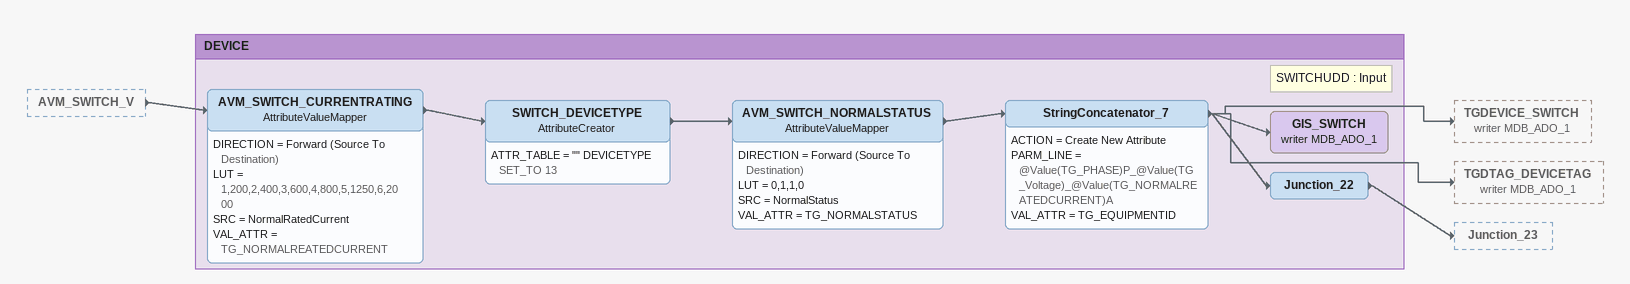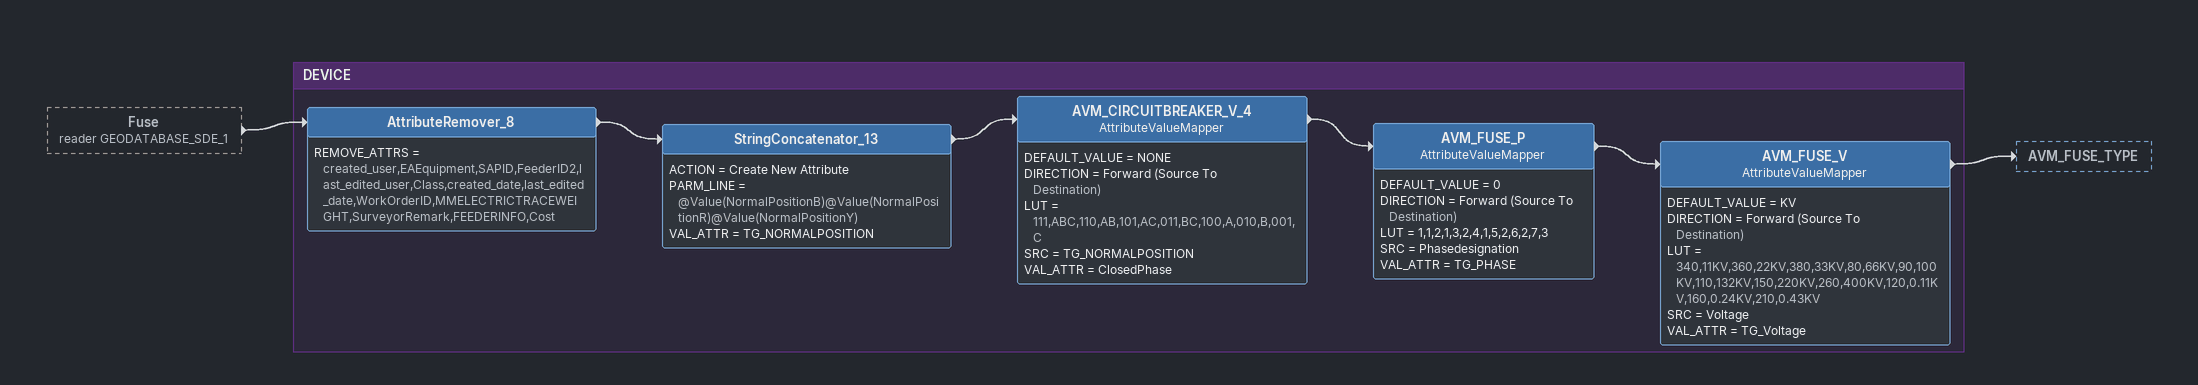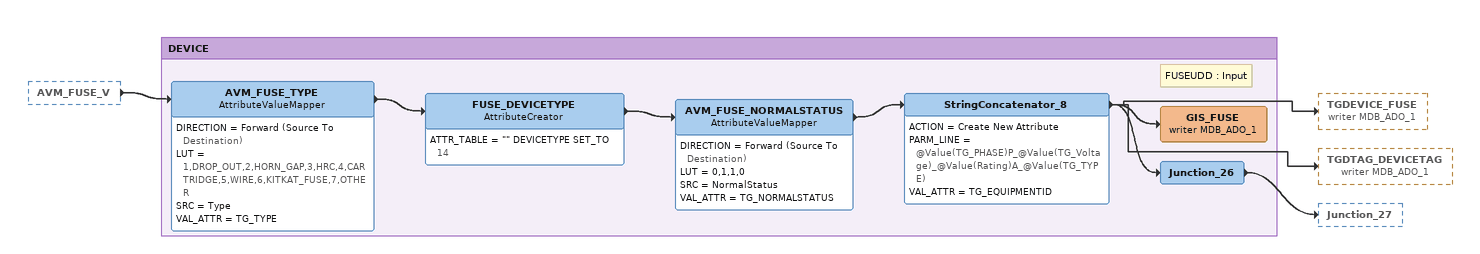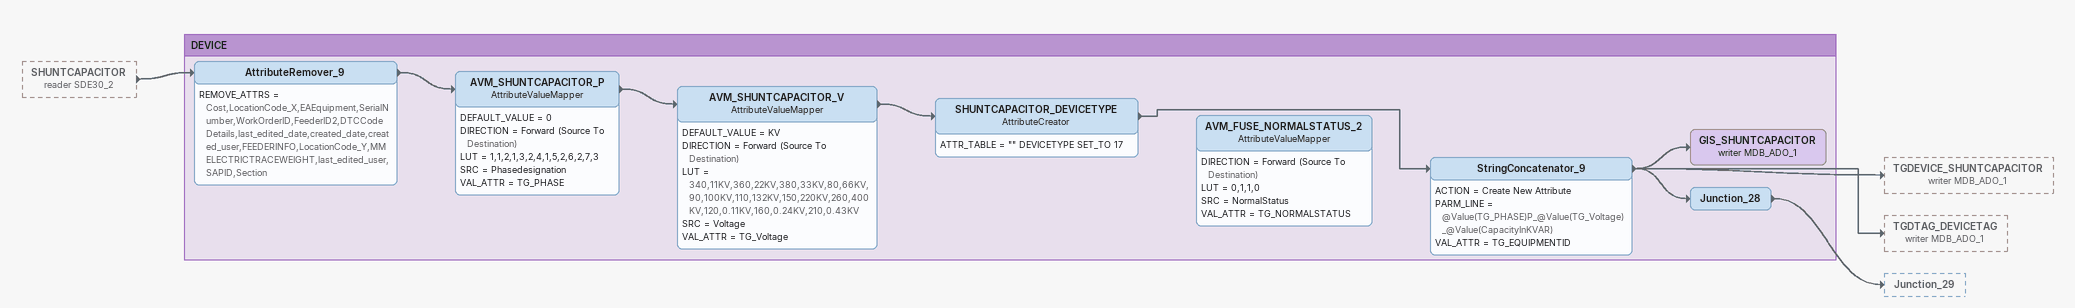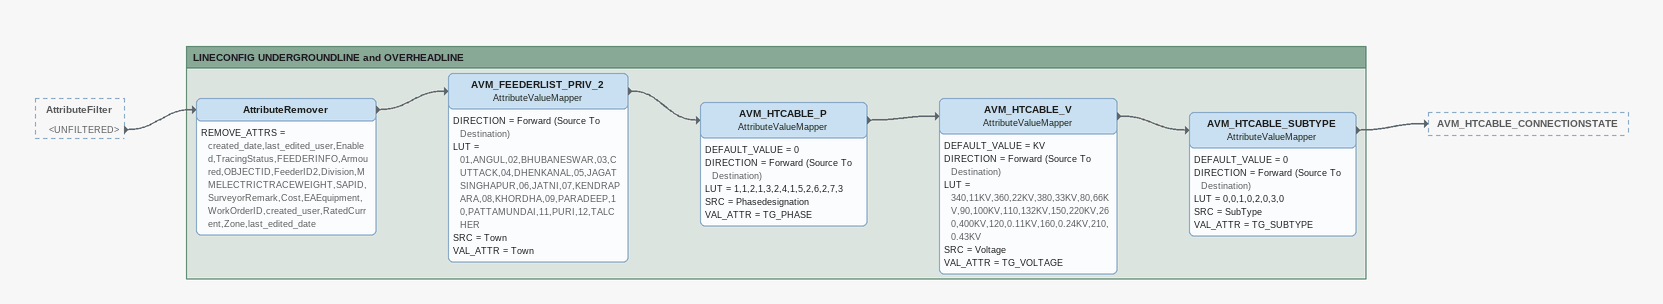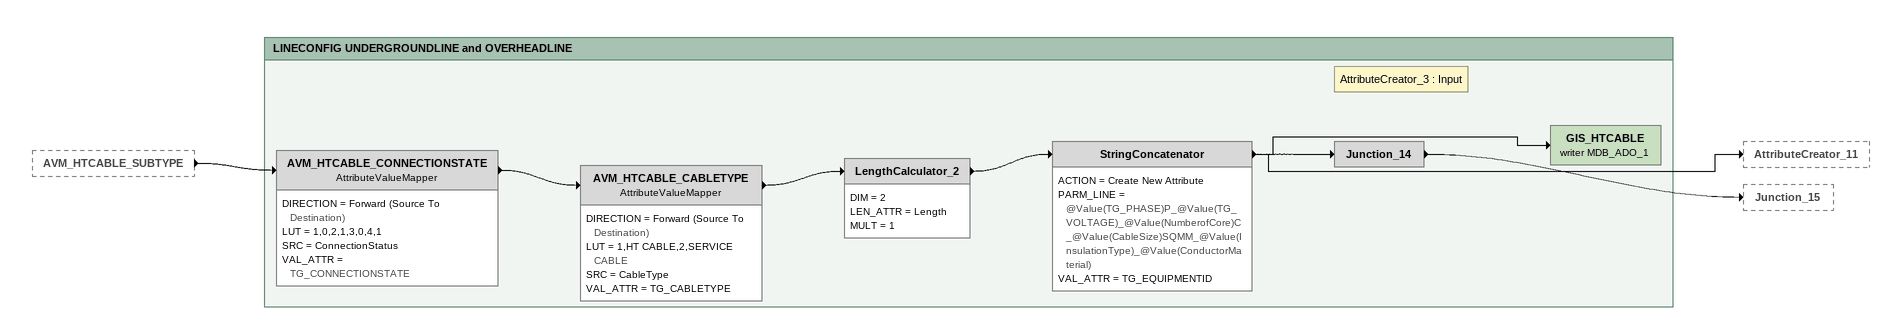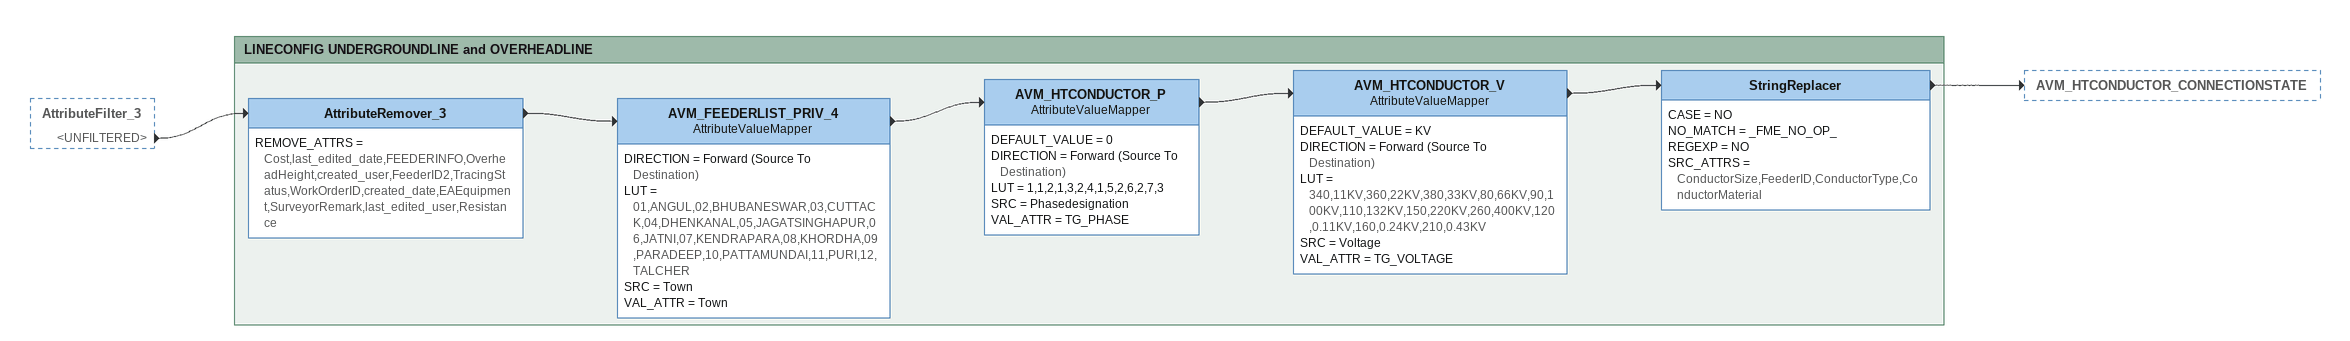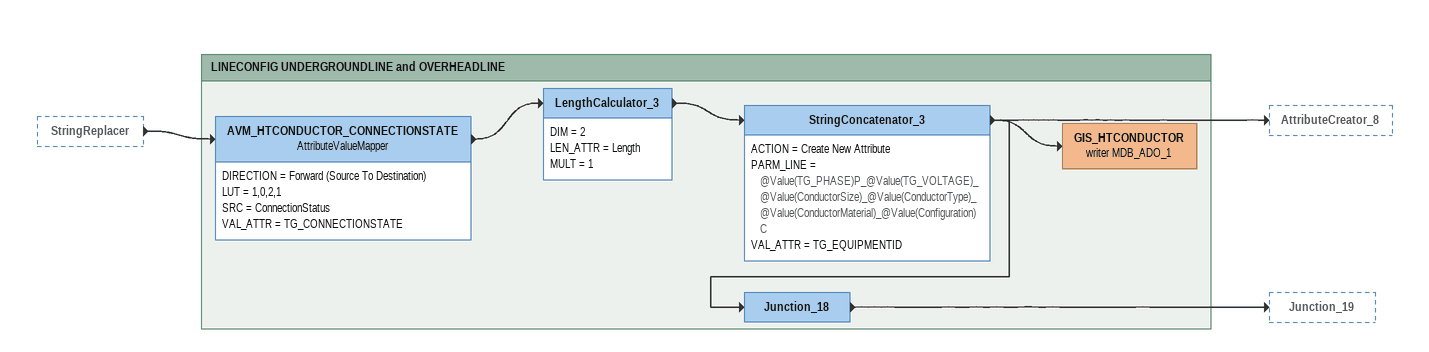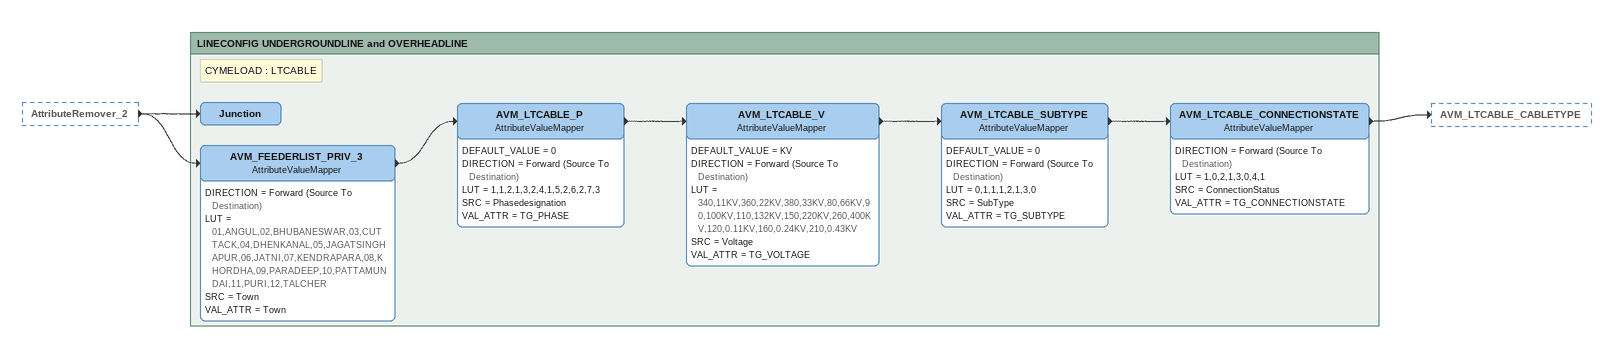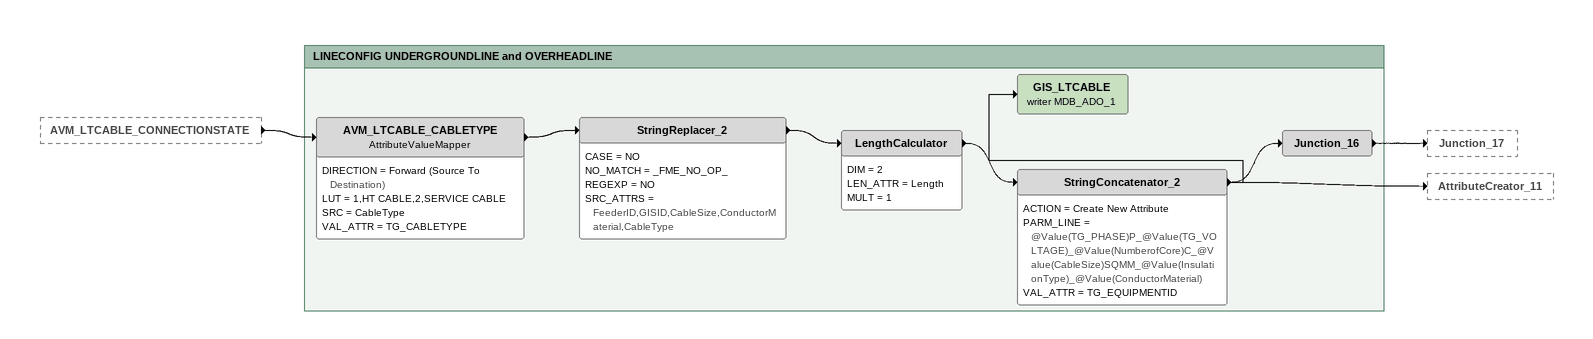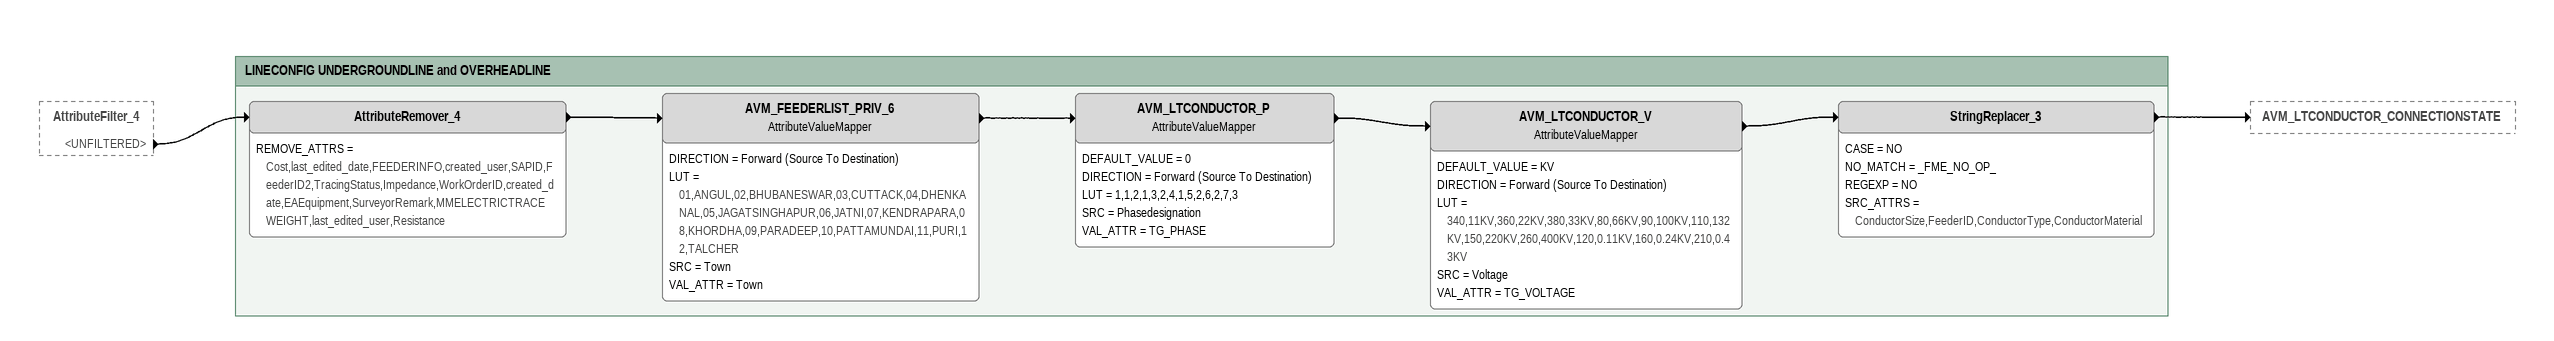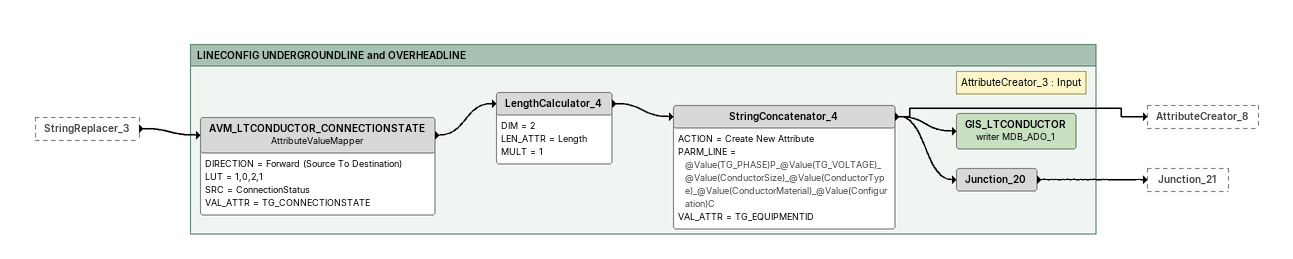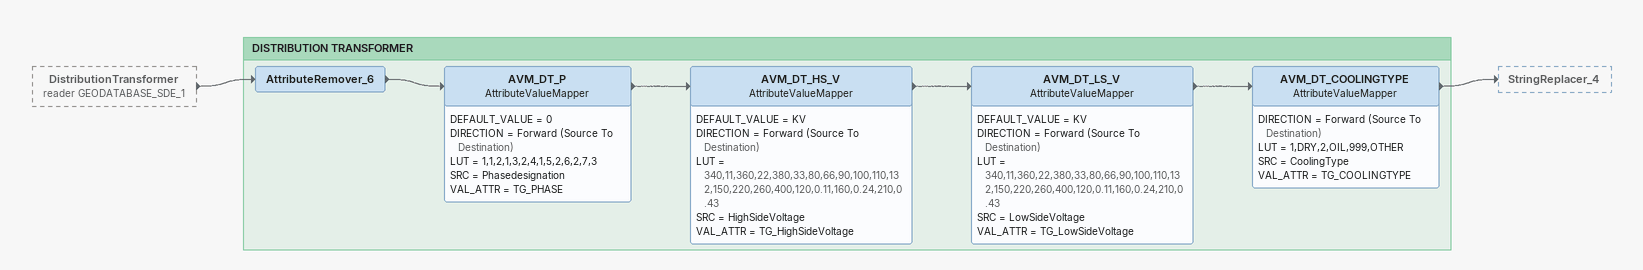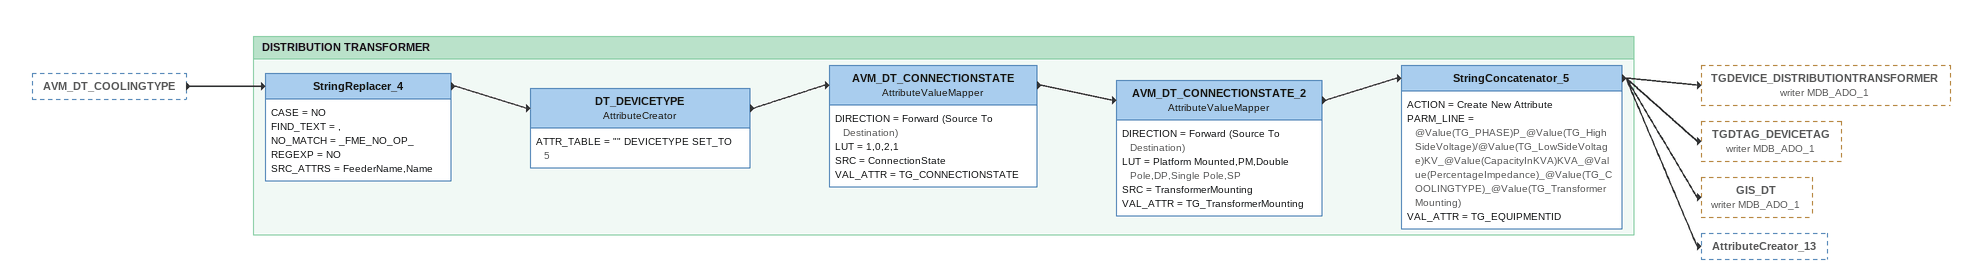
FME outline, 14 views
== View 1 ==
AVM_SWITCH_V [outside]
    -> AVM_SWITCH_CURRENTRATING

Bookmark: DEVICE
AVM_SWITCH_CURRENTRATING: AttributeValueMapper
    DIRECTION = Forward (Source To Destination)
    LUT = 1,200,2,400,3,600,4,800,5,1250,6,2000
    SRC = NormalRatedCurrent
    VAL_ATTR = TG_NORMALREATEDCURRENT
    -> SWITCH_DEVICETYPE
SWITCH_DEVICETYPE: AttributeCreator
    ATTR_TABLE = "" DEVICETYPE SET_TO 13
    -> AVM_SWITCH_NORMALSTATUS
AVM_SWITCH_NORMALSTATUS: AttributeValueMapper
    DIRECTION = Forward (Source To Destination)
    LUT = 0,1,1,0
    SRC = NormalStatus
    VAL_ATTR = TG_NORMALSTATUS
    -> StringConcatenator_7
StringConcatenator_7
    ACTION = Create New Attribute
    PARM_LINE = @Value(TG_PHASE)P_@Value(TG_Voltage)_@Value(TG_NORMALREATEDCURRENT)A
    VAL_ATTR = TG_EQUIPMENTID
    -> TGDEVICE_SWITCH (writer MDB_ADO_1)
    -> TGDTAG_DEVICETAG (writer MDB_ADO_1)
    -> GIS_SWITCH (writer MDB_ADO_1)
    -> Junction_22
GIS_SWITCH (writer MDB_ADO_1)
Note: SWITCHUDD : Input
Junction_22
    -> Junction_23

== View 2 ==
Fuse (reader GEODATABASE_SDE_1) [outside]
    -> AttributeRemover_8

Bookmark: DEVICE
AttributeRemover_8
    REMOVE_ATTRS = created_user,EAEquipment,SAPID,FeederID2,last_edited_user,Class,created_date,last_edited_date,WorkOrderID,MMELECTRICTRACEWEIGHT,SurveyorRemark,FEEDERINFO,Cost
    -> StringConcatenator_13
StringConcatenator_13
    ACTION = Create New Attribute
    PARM_LINE = @Value(NormalPositionB)@Value(NormalPositionR)@Value(NormalPositionY)
    VAL_ATTR = TG_NORMALPOSITION
    -> AVM_CIRCUITBREAKER_V_4
AVM_CIRCUITBREAKER_V_4: AttributeValueMapper
    DEFAULT_VALUE = NONE
    DIRECTION = Forward (Source To Destination)
    LUT = 111,ABC,110,AB,101,AC,011,BC,100,A,010,B,001,C
    SRC = TG_NORMALPOSITION
    VAL_ATTR = ClosedPhase
    -> AVM_FUSE_P
AVM_FUSE_P: AttributeValueMapper
    DEFAULT_VALUE = 0
    DIRECTION = Forward (Source To Destination)
    LUT = 1,1,2,1,3,2,4,1,5,2,6,2,7,3
    SRC = Phasedesignation
    VAL_ATTR = TG_PHASE
    -> AVM_FUSE_V
AVM_FUSE_V: AttributeValueMapper
    DEFAULT_VALUE = KV
    DIRECTION = Forward (Source To Destination)
    LUT = 340,11KV,360,22KV,380,33KV,80,66KV,90,100KV,110,132KV,150,220KV,260,400KV,120,0.11KV,160,0.24KV,210,0.43KV
    SRC = Voltage
    VAL_ATTR = TG_Voltage
    -> AVM_FUSE_TYPE

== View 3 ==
AVM_FUSE_V [outside]
    -> AVM_FUSE_TYPE

Bookmark: DEVICE
AVM_FUSE_TYPE: AttributeValueMapper
    DIRECTION = Forward (Source To Destination)
    LUT = 1,DROP_OUT,2,HORN_GAP,3,HRC,4,CARTRIDGE,5,WIRE,6,KITKAT_FUSE,7,OTHER
    SRC = Type
    VAL_ATTR = TG_TYPE
    -> FUSE_DEVICETYPE
FUSE_DEVICETYPE: AttributeCreator
    ATTR_TABLE = "" DEVICETYPE SET_TO 14
    -> AVM_FUSE_NORMALSTATUS
AVM_FUSE_NORMALSTATUS: AttributeValueMapper
    DIRECTION = Forward (Source To Destination)
    LUT = 0,1,1,0
    SRC = NormalStatus
    VAL_ATTR = TG_NORMALSTATUS
    -> StringConcatenator_8
StringConcatenator_8
    ACTION = Create New Attribute
    PARM_LINE = @Value(TG_PHASE)P_@Value(TG_Voltage)_@Value(Rating)A_@Value(TG_TYPE)
    VAL_ATTR = TG_EQUIPMENTID
    -> TGDEVICE_FUSE (writer MDB_ADO_1)
    -> TGDTAG_DEVICETAG (writer MDB_ADO_1)
    -> GIS_FUSE (writer MDB_ADO_1)
    -> Junction_26
GIS_FUSE (writer MDB_ADO_1)
Note: FUSEUDD : Input
Junction_26
    -> Junction_27

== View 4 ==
SHUNTCAPACITOR (reader SDE30_2) [outside]
    -> AttributeRemover_9

Bookmark: DEVICE
AttributeRemover_9
    REMOVE_ATTRS = Cost,LocationCode_X,EAEquipment,SerialNumber,WorkOrderID,FeederID2,DTCCodeDetails,last_edited_date,created_date,created_user,FEEDERINFO,LocationCode_Y,MMELECTRICTRACEWEIGHT,last_edited_user,SAPID,Section
    -> AVM_SHUNTCAPACITOR_P
AVM_SHUNTCAPACITOR_P: AttributeValueMapper
    DEFAULT_VALUE = 0
    DIRECTION = Forward (Source To Destination)
    LUT = 1,1,2,1,3,2,4,1,5,2,6,2,7,3
    SRC = Phasedesignation
    VAL_ATTR = TG_PHASE
    -> AVM_SHUNTCAPACITOR_V
AVM_SHUNTCAPACITOR_V: AttributeValueMapper
    DEFAULT_VALUE = KV
    DIRECTION = Forward (Source To Destination)
    LUT = 340,11KV,360,22KV,380,33KV,80,66KV,90,100KV,110,132KV,150,220KV,260,400KV,120,0.11KV,160,0.24KV,210,0.43KV
    SRC = Voltage
    VAL_ATTR = TG_Voltage
    -> SHUNTCAPACITOR_DEVICETYPE
SHUNTCAPACITOR_DEVICETYPE: AttributeCreator
    ATTR_TABLE = "" DEVICETYPE SET_TO 17
    -> StringConcatenator_9
StringConcatenator_9
    ACTION = Create New Attribute
    PARM_LINE = @Value(TG_PHASE)P_@Value(TG_Voltage)_@Value(CapacityInKVAR)
    VAL_ATTR = TG_EQUIPMENTID
    -> TGDEVICE_SHUNTCAPACITOR (writer MDB_ADO_1)
    -> TGDTAG_DEVICETAG (writer MDB_ADO_1)
    -> GIS_SHUNTCAPACITOR (writer MDB_ADO_1)
    -> Junction_28
GIS_SHUNTCAPACITOR (writer MDB_ADO_1)
Junction_28
    -> Junction_29
AVM_FUSE_NORMALSTATUS_2: AttributeValueMapper
    DIRECTION = Forward (Source To Destination)
    LUT = 0,1,1,0
    SRC = NormalStatus
    VAL_ATTR = TG_NORMALSTATUS

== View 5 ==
AttributeFilter [outside]
    <UNFILTERED> -> AttributeRemover

Bookmark: LINECONFIG UNDERGROUNDLINE and OVERHEADLINE
AttributeRemover
    REMOVE_ATTRS = created_date,last_edited_user,Enabled,TracingStatus,FEEDERINFO,Armoured,OBJECTID,FeederID2,Division,MMELECTRICTRACEWEIGHT,SAPID,SurveyorRemark,Cost,EAEquipment,WorkOrderID,created_user,RatedCurrent,Zone,last_edited_date
    -> AVM_FEEDERLIST_PRIV_2
AVM_FEEDERLIST_PRIV_2: AttributeValueMapper
    DIRECTION = Forward (Source To Destination)
    LUT = 01,ANGUL,02,BHUBANESWAR,03,CUTTACK,04,DHENKANAL,05,JAGATSINGHAPUR,06,JATNI,07,KENDRAPARA,08,KHORDHA,09,PARADEEP,10,PATTAMUNDAI,11,PURI,12,TALCHER
    SRC = Town
    VAL_ATTR = Town
    -> AVM_HTCABLE_P
AVM_HTCABLE_P: AttributeValueMapper
    DEFAULT_VALUE = 0
    DIRECTION = Forward (Source To Destination)
    LUT = 1,1,2,1,3,2,4,1,5,2,6,2,7,3
    SRC = Phasedesignation
    VAL_ATTR = TG_PHASE
    -> AVM_HTCABLE_V
AVM_HTCABLE_V: AttributeValueMapper
    DEFAULT_VALUE = KV
    DIRECTION = Forward (Source To Destination)
    LUT = 340,11KV,360,22KV,380,33KV,80,66KV,90,100KV,110,132KV,150,220KV,260,400KV,120,0.11KV,160,0.24KV,210,0.43KV
    SRC = Voltage
    VAL_ATTR = TG_VOLTAGE
    -> AVM_HTCABLE_SUBTYPE
AVM_HTCABLE_SUBTYPE: AttributeValueMapper
    DEFAULT_VALUE = 0
    DIRECTION = Forward (Source To Destination)
    LUT = 0,0,1,0,2,0,3,0
    SRC = SubType
    VAL_ATTR = TG_SUBTYPE
    -> AVM_HTCABLE_CONNECTIONSTATE

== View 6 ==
AVM_HTCABLE_SUBTYPE [outside]
    -> AVM_HTCABLE_CONNECTIONSTATE

Bookmark: LINECONFIG UNDERGROUNDLINE and OVERHEADLINE
AVM_HTCABLE_CONNECTIONSTATE: AttributeValueMapper
    DIRECTION = Forward (Source To Destination)
    LUT = 1,0,2,1,3,0,4,1
    SRC = ConnectionStatus
    VAL_ATTR = TG_CONNECTIONSTATE
    -> AVM_HTCABLE_CABLETYPE
AVM_HTCABLE_CABLETYPE: AttributeValueMapper
    DIRECTION = Forward (Source To Destination)
    LUT = 1,HT CABLE,2,SERVICE CABLE
    SRC = CableType
    VAL_ATTR = TG_CABLETYPE
    -> LengthCalculator_2
LengthCalculator_2
    DIM = 2
    LEN_ATTR = Length
    MULT = 1
    -> StringConcatenator
StringConcatenator
    ACTION = Create New Attribute
    PARM_LINE = @Value(TG_PHASE)P_@Value(TG_VOLTAGE)_@Value(NumberofCore)C_@Value(CableSize)SQMM_@Value(InsulationType)_@Value(ConductorMaterial)
    VAL_ATTR = TG_EQUIPMENTID
    -> AttributeCreator_11
    -> GIS_HTCABLE (writer MDB_ADO_1)
    -> Junction_14
GIS_HTCABLE (writer MDB_ADO_1)
Note: AttributeCreator_3 : Input
Junction_14
    -> Junction_15

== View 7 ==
AttributeFilter_3 [outside]
    <UNFILTERED> -> AttributeRemover_3

Bookmark: LINECONFIG UNDERGROUNDLINE and OVERHEADLINE
AttributeRemover_3
    REMOVE_ATTRS = Cost,last_edited_date,FEEDERINFO,OverheadHeight,created_user,FeederID2,TracingStatus,WorkOrderID,created_date,EAEquipment,SurveyorRemark,last_edited_user,Resistance
    -> AVM_FEEDERLIST_PRIV_4
AVM_FEEDERLIST_PRIV_4: AttributeValueMapper
    DIRECTION = Forward (Source To Destination)
    LUT = 01,ANGUL,02,BHUBANESWAR,03,CUTTACK,04,DHENKANAL,05,JAGATSINGHAPUR,06,JATNI,07,KENDRAPARA,08,KHORDHA,09,PARADEEP,10,PATTAMUNDAI,11,PURI,12,TALCHER
    SRC = Town
    VAL_ATTR = Town
    -> AVM_HTCONDUCTOR_P
AVM_HTCONDUCTOR_P: AttributeValueMapper
    DEFAULT_VALUE = 0
    DIRECTION = Forward (Source To Destination)
    LUT = 1,1,2,1,3,2,4,1,5,2,6,2,7,3
    SRC = Phasedesignation
    VAL_ATTR = TG_PHASE
    -> AVM_HTCONDUCTOR_V
AVM_HTCONDUCTOR_V: AttributeValueMapper
    DEFAULT_VALUE = KV
    DIRECTION = Forward (Source To Destination)
    LUT = 340,11KV,360,22KV,380,33KV,80,66KV,90,100KV,110,132KV,150,220KV,260,400KV,120,0.11KV,160,0.24KV,210,0.43KV
    SRC = Voltage
    VAL_ATTR = TG_VOLTAGE
    -> StringReplacer
StringReplacer
    CASE = NO
    NO_MATCH = _FME_NO_OP_
    REGEXP = NO
    SRC_ATTRS = ConductorSize,FeederID,ConductorType,ConductorMaterial
    -> AVM_HTCONDUCTOR_CONNECTIONSTATE

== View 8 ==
StringReplacer [outside]
    -> AVM_HTCONDUCTOR_CONNECTIONSTATE

Bookmark: LINECONFIG UNDERGROUNDLINE and OVERHEADLINE
AVM_HTCONDUCTOR_CONNECTIONSTATE: AttributeValueMapper
    DIRECTION = Forward (Source To Destination)
    LUT = 1,0,2,1
    SRC = ConnectionStatus
    VAL_ATTR = TG_CONNECTIONSTATE
    -> LengthCalculator_3
LengthCalculator_3
    DIM = 2
    LEN_ATTR = Length
    MULT = 1
    -> StringConcatenator_3
StringConcatenator_3
    ACTION = Create New Attribute
    PARM_LINE = @Value(TG_PHASE)P_@Value(TG_VOLTAGE)_@Value(ConductorSize)_@Value(ConductorType)_@Value(ConductorMaterial)_@Value(Configuration)C
    VAL_ATTR = TG_EQUIPMENTID
    -> AttributeCreator_8
    -> GIS_HTCONDUCTOR (writer MDB_ADO_1)
    -> Junction_18
GIS_HTCONDUCTOR (writer MDB_ADO_1)
Junction_18
    -> Junction_19

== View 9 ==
AttributeRemover_2 [outside]
    -> Junction
    -> AVM_FEEDERLIST_PRIV_3

Bookmark: LINECONFIG UNDERGROUNDLINE and OVERHEADLINE
Note: CYMELOAD : LTCABLE
Junction
AVM_FEEDERLIST_PRIV_3: AttributeValueMapper
    DIRECTION = Forward (Source To Destination)
    LUT = 01,ANGUL,02,BHUBANESWAR,03,CUTTACK,04,DHENKANAL,05,JAGATSINGHAPUR,06,JATNI,07,KENDRAPARA,08,KHORDHA,09,PARADEEP,10,PATTAMUNDAI,11,PURI,12,TALCHER
    SRC = Town
    VAL_ATTR = Town
    -> AVM_LTCABLE_P
AVM_LTCABLE_P: AttributeValueMapper
    DEFAULT_VALUE = 0
    DIRECTION = Forward (Source To Destination)
    LUT = 1,1,2,1,3,2,4,1,5,2,6,2,7,3
    SRC = Phasedesignation
    VAL_ATTR = TG_PHASE
    -> AVM_LTCABLE_V
AVM_LTCABLE_V: AttributeValueMapper
    DEFAULT_VALUE = KV
    DIRECTION = Forward (Source To Destination)
    LUT = 340,11KV,360,22KV,380,33KV,80,66KV,90,100KV,110,132KV,150,220KV,260,400KV,120,0.11KV,160,0.24KV,210,0.43KV
    SRC = Voltage
    VAL_ATTR = TG_VOLTAGE
    -> AVM_LTCABLE_SUBTYPE
AVM_LTCABLE_SUBTYPE: AttributeValueMapper
    DEFAULT_VALUE = 0
    DIRECTION = Forward (Source To Destination)
    LUT = 0,1,1,1,2,1,3,0
    SRC = SubType
    VAL_ATTR = TG_SUBTYPE
    -> AVM_LTCABLE_CONNECTIONSTATE
AVM_LTCABLE_CONNECTIONSTATE: AttributeValueMapper
    DIRECTION = Forward (Source To Destination)
    LUT = 1,0,2,1,3,0,4,1
    SRC = ConnectionStatus
    VAL_ATTR = TG_CONNECTIONSTATE
    -> AVM_LTCABLE_CABLETYPE

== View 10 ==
AVM_LTCABLE_CONNECTIONSTATE [outside]
    -> AVM_LTCABLE_CABLETYPE

Bookmark: LINECONFIG UNDERGROUNDLINE and OVERHEADLINE
AVM_LTCABLE_CABLETYPE: AttributeValueMapper
    DIRECTION = Forward (Source To Destination)
    LUT = 1,HT CABLE,2,SERVICE CABLE
    SRC = CableType
    VAL_ATTR = TG_CABLETYPE
    -> StringReplacer_2
StringReplacer_2
    CASE = NO
    NO_MATCH = _FME_NO_OP_
    REGEXP = NO
    SRC_ATTRS = FeederID,GISID,CableSize,ConductorMaterial,CableType
    -> LengthCalculator
LengthCalculator
    DIM = 2
    LEN_ATTR = Length
    MULT = 1
    -> StringConcatenator_2
StringConcatenator_2
    ACTION = Create New Attribute
    PARM_LINE = @Value(TG_PHASE)P_@Value(TG_VOLTAGE)_@Value(NumberofCore)C_@Value(CableSize)SQMM_@Value(InsulationType)_@Value(ConductorMaterial)
    VAL_ATTR = TG_EQUIPMENTID
    -> AttributeCreator_11
    -> GIS_LTCABLE (writer MDB_ADO_1)
    -> Junction_16
GIS_LTCABLE (writer MDB_ADO_1)
Junction_16
    -> Junction_17

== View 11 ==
AttributeFilter_4 [outside]
    <UNFILTERED> -> AttributeRemover_4

Bookmark: LINECONFIG UNDERGROUNDLINE and OVERHEADLINE
AttributeRemover_4
    REMOVE_ATTRS = Cost,last_edited_date,FEEDERINFO,created_user,SAPID,FeederID2,TracingStatus,Impedance,WorkOrderID,created_date,EAEquipment,SurveyorRemark,MMELECTRICTRACEWEIGHT,last_edited_user,Resistance
    -> AVM_FEEDERLIST_PRIV_6
AVM_FEEDERLIST_PRIV_6: AttributeValueMapper
    DIRECTION = Forward (Source To Destination)
    LUT = 01,ANGUL,02,BHUBANESWAR,03,CUTTACK,04,DHENKANAL,05,JAGATSINGHAPUR,06,JATNI,07,KENDRAPARA,08,KHORDHA,09,PARADEEP,10,PATTAMUNDAI,11,PURI,12,TALCHER
    SRC = Town
    VAL_ATTR = Town
    -> AVM_LTCONDUCTOR_P
AVM_LTCONDUCTOR_P: AttributeValueMapper
    DEFAULT_VALUE = 0
    DIRECTION = Forward (Source To Destination)
    LUT = 1,1,2,1,3,2,4,1,5,2,6,2,7,3
    SRC = Phasedesignation
    VAL_ATTR = TG_PHASE
    -> AVM_LTCONDUCTOR_V
AVM_LTCONDUCTOR_V: AttributeValueMapper
    DEFAULT_VALUE = KV
    DIRECTION = Forward (Source To Destination)
    LUT = 340,11KV,360,22KV,380,33KV,80,66KV,90,100KV,110,132KV,150,220KV,260,400KV,120,0.11KV,160,0.24KV,210,0.43KV
    SRC = Voltage
    VAL_ATTR = TG_VOLTAGE
    -> StringReplacer_3
StringReplacer_3
    CASE = NO
    NO_MATCH = _FME_NO_OP_
    REGEXP = NO
    SRC_ATTRS = ConductorSize,FeederID,ConductorType,ConductorMaterial
    -> AVM_LTCONDUCTOR_CONNECTIONSTATE

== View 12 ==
StringReplacer_3 [outside]
    -> AVM_LTCONDUCTOR_CONNECTIONSTATE

Bookmark: LINECONFIG UNDERGROUNDLINE and OVERHEADLINE
AVM_LTCONDUCTOR_CONNECTIONSTATE: AttributeValueMapper
    DIRECTION = Forward (Source To Destination)
    LUT = 1,0,2,1
    SRC = ConnectionStatus
    VAL_ATTR = TG_CONNECTIONSTATE
    -> LengthCalculator_4
LengthCalculator_4
    DIM = 2
    LEN_ATTR = Length
    MULT = 1
    -> StringConcatenator_4
StringConcatenator_4
    ACTION = Create New Attribute
    PARM_LINE = @Value(TG_PHASE)P_@Value(TG_VOLTAGE)_@Value(ConductorSize)_@Value(ConductorType)_@Value(ConductorMaterial)_@Value(Configuration)C
    VAL_ATTR = TG_EQUIPMENTID
    -> AttributeCreator_8
    -> GIS_LTCONDUCTOR (writer MDB_ADO_1)
    -> Junction_20
GIS_LTCONDUCTOR (writer MDB_ADO_1)
Note: AttributeCreator_3 : Input
Junction_20
    -> Junction_21

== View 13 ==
DistributionTransformer (reader GEODATABASE_SDE_1) [outside]
    -> AttributeRemover_6

Bookmark: DISTRIBUTION TRANSFORMER
AttributeRemover_6
    -> AVM_DT_P
AVM_DT_P: AttributeValueMapper
    DEFAULT_VALUE = 0
    DIRECTION = Forward (Source To Destination)
    LUT = 1,1,2,1,3,2,4,1,5,2,6,2,7,3
    SRC = Phasedesignation
    VAL_ATTR = TG_PHASE
    -> AVM_DT_HS_V
AVM_DT_HS_V: AttributeValueMapper
    DEFAULT_VALUE = KV
    DIRECTION = Forward (Source To Destination)
    LUT = 340,11,360,22,380,33,80,66,90,100,110,132,150,220,260,400,120,0.11,160,0.24,210,0.43
    SRC = HighSideVoltage
    VAL_ATTR = TG_HighSideVoltage
    -> AVM_DT_LS_V
AVM_DT_LS_V: AttributeValueMapper
    DEFAULT_VALUE = KV
    DIRECTION = Forward (Source To Destination)
    LUT = 340,11,360,22,380,33,80,66,90,100,110,132,150,220,260,400,120,0.11,160,0.24,210,0.43
    SRC = LowSideVoltage
    VAL_ATTR = TG_LowSideVoltage
    -> AVM_DT_COOLINGTYPE
AVM_DT_COOLINGTYPE: AttributeValueMapper
    DIRECTION = Forward (Source To Destination)
    LUT = 1,DRY,2,OIL,999,OTHER
    SRC = CoolingType
    VAL_ATTR = TG_COOLINGTYPE
    -> StringReplacer_4

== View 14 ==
AVM_DT_COOLINGTYPE [outside]
    -> StringReplacer_4

Bookmark: DISTRIBUTION TRANSFORMER
StringReplacer_4
    CASE = NO
    FIND_TEXT = ,
    NO_MATCH = _FME_NO_OP_
    REGEXP = NO
    SRC_ATTRS = FeederName,Name
    -> DT_DEVICETYPE
DT_DEVICETYPE: AttributeCreator
    ATTR_TABLE = "" DEVICETYPE SET_TO 5
    -> AVM_DT_CONNECTIONSTATE
AVM_DT_CONNECTIONSTATE: AttributeValueMapper
    DIRECTION = Forward (Source To Destination)
    LUT = 1,0,2,1
    SRC = ConnectionState
    VAL_ATTR = TG_CONNECTIONSTATE
    -> AVM_DT_CONNECTIONSTATE_2
AVM_DT_CONNECTIONSTATE_2: AttributeValueMapper
    DIRECTION = Forward (Source To Destination)
    LUT = Platform Mounted,PM,Double Pole,DP,Single Pole,SP
    SRC = TransformerMounting
    VAL_ATTR = TG_TransformerMounting
    -> StringConcatenator_5
StringConcatenator_5
    ACTION = Create New Attribute
    PARM_LINE = @Value(TG_PHASE)P_@Value(TG_HighSideVoltage)/@Value(TG_LowSideVoltage)KV_@Value(CapacityInKVA)KVA_@Value(PercentageImpedance)_@Value(TG_COOLINGTYPE)_@Value(TG_TransformerMounting)
    VAL_ATTR = TG_EQUIPMENTID
    -> TGDEVICE_DISTRIBUTIONTRANSFORMER (writer MDB_ADO_1)
    -> TGDTAG_DEVICETAG (writer MDB_ADO_1)
    -> GIS_DT (writer MDB_ADO_1)
    -> AttributeCreator_13
